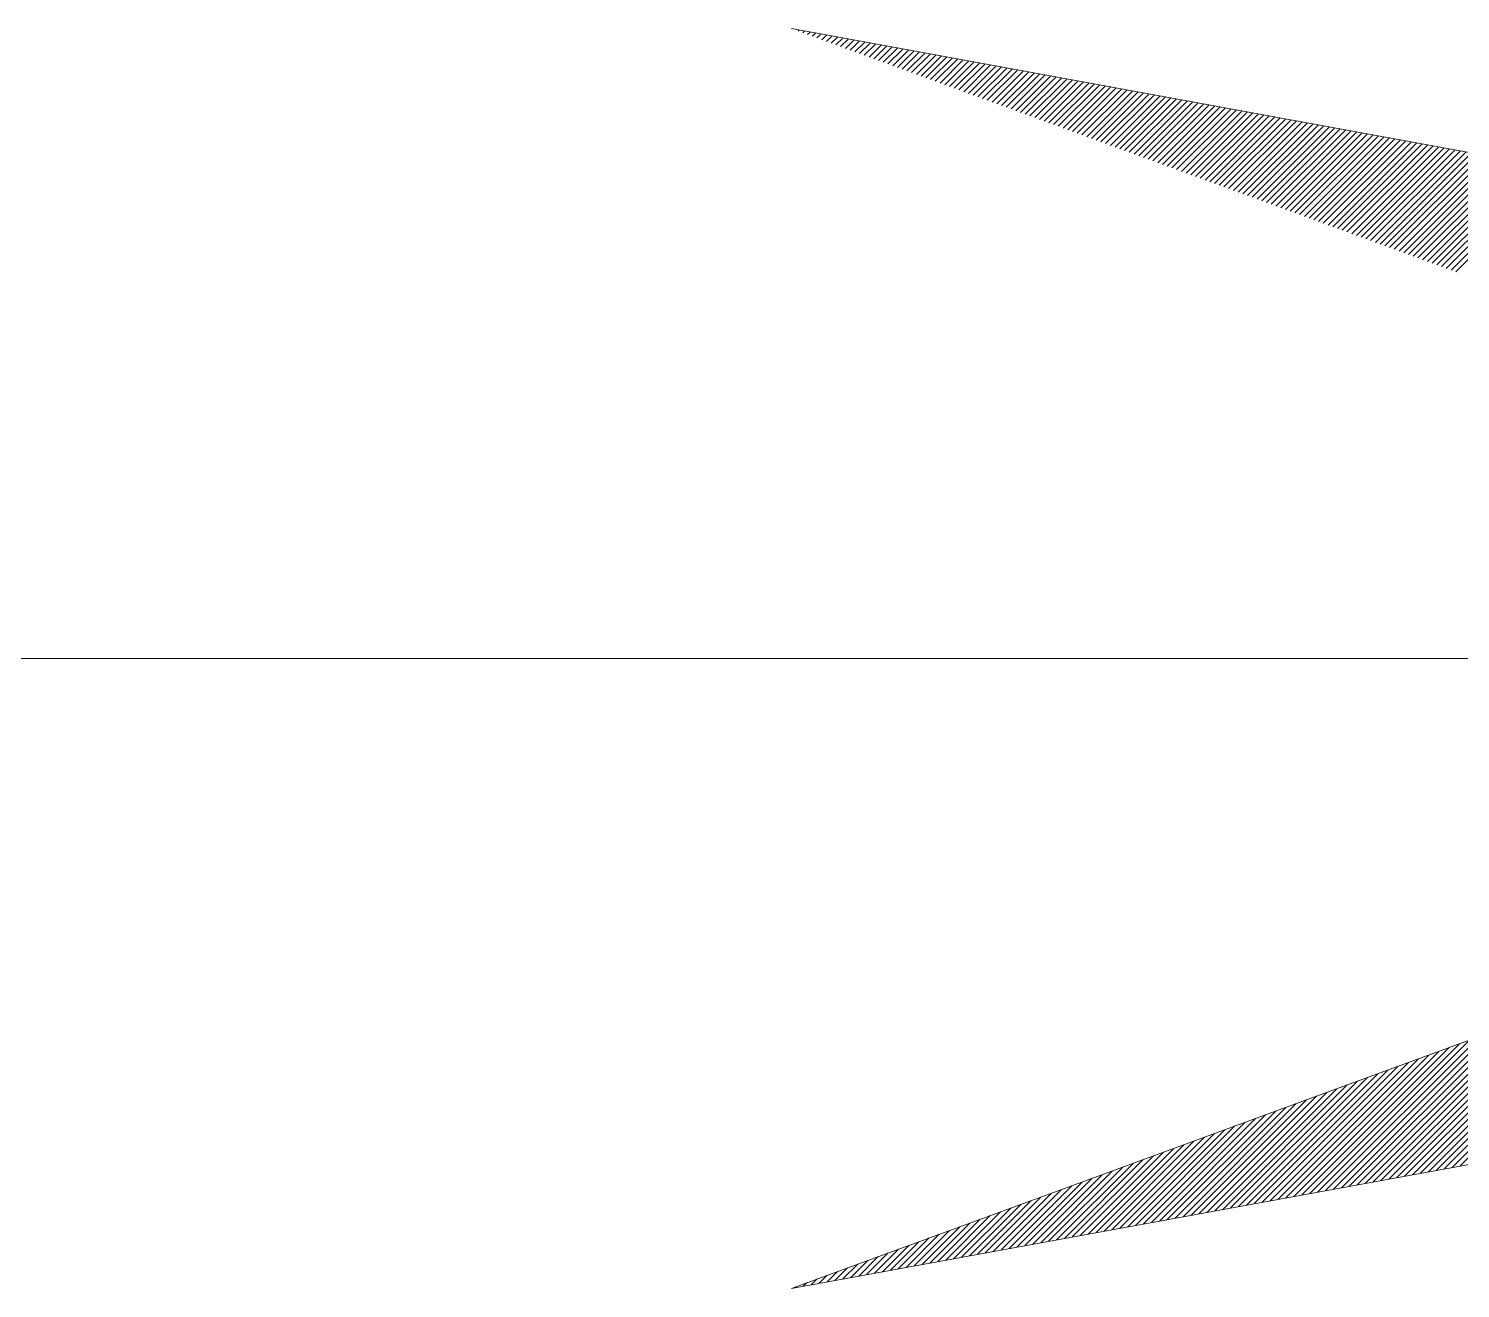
# Model space of a CAD drawing. Extents: x -1315200 to -1014507, y 2616811 to 2674779.
# Drawn here: x -1227627.47 to -1227581.59, y 2649590.75 to 2649631.12 of the extents above; entities that cross this region are included whole.
import ezdxf

# ---------------------------------------------------------------- set-up
doc = ezdxf.new("R2010")
doc.units = 0
doc.header["$LTSCALE"] = 25
doc.header["$MEASUREMENT"] = 0
doc.linetypes.add('PHANTOM2', pattern=[31.75, 15.875, -3.175, 3.175, -3.175, 3.175, -3.175])
doc.layers.get('0').update_dxf_attribs({"linetype": 'CONTINUOUS', "lineweight": 9})

msp = doc.modelspace()

# ---------------------------------------------------------------- linework, layer by layer
at = {"color": 9}
for p, q in [((-1227492.742, 2649610.938), (-1227603.026, 2649631.125)), ((-1227492.742, 2649610.938), (-1227603.026, 2649590.751)), ((-1227603.026, 2649590.751), (-1227547.884, 2649610.938))]:
    msp.add_line(p, q, dxfattribs=at)
at = {"color": 9, "linetype": 'Continuous'}
for p, q in [((-1227602.967, 2649631.103), (-1227602.958, 2649631.112)), ((-1227602.815, 2649631.047), (-1227602.783, 2649631.08)), ((-1227602.664, 2649630.992), (-1227602.608, 2649631.048)), ((-1227602.512, 2649630.936), (-1227602.432, 2649631.016)), ((-1227602.36, 2649630.881), (-1227602.257, 2649630.984)), ((-1227602.209, 2649630.825), (-1227602.082, 2649630.952)), ((-1227602.057, 2649630.77), (-1227601.907, 2649630.92)), ((-1227601.905, 2649630.714), (-1227601.732, 2649630.888)), ((-1227601.754, 2649630.659), (-1227601.557, 2649630.856)), ((-1227601.602, 2649630.603), (-1227601.382, 2649630.823)), ((-1227601.451, 2649630.548), (-1227601.207, 2649630.791)), ((-1227601.299, 2649630.492), (-1227601.032, 2649630.759)), ((-1227601.147, 2649630.437), (-1227600.856, 2649630.727)), ((-1227600.996, 2649630.381), (-1227600.681, 2649630.695)), ((-1227600.844, 2649630.326), (-1227600.506, 2649630.663)), ((-1227600.692, 2649630.27), (-1227600.331, 2649630.631)), ((-1227600.541, 2649630.215), (-1227600.156, 2649630.599)), ((-1227600.389, 2649630.159), (-1227599.981, 2649630.567)), ((-1227600.237, 2649630.104), (-1227599.806, 2649630.535)), ((-1227600.086, 2649630.048), (-1227599.631, 2649630.503)), ((-1227599.934, 2649629.992), (-1227599.456, 2649630.471)), ((-1227599.782, 2649629.937), (-1227599.281, 2649630.439)), ((-1227599.631, 2649629.881), (-1227599.105, 2649630.407)), ((-1227599.479, 2649629.826), (-1227598.93, 2649630.375)), ((-1227599.328, 2649629.77), (-1227598.755, 2649630.343)), ((-1227599.176, 2649629.715), (-1227598.58, 2649630.311)), ((-1227599.024, 2649629.659), (-1227598.405, 2649630.279)), ((-1227598.873, 2649629.604), (-1227598.23, 2649630.247)), ((-1227598.721, 2649629.548), (-1227598.055, 2649630.215)), ((-1227598.569, 2649629.493), (-1227597.88, 2649630.182)), ((-1227598.418, 2649629.437), (-1227597.705, 2649630.15)), ((-1227598.266, 2649629.382), (-1227597.53, 2649630.118)), ((-1227598.114, 2649629.326), (-1227597.354, 2649630.086)), ((-1227597.963, 2649629.271), (-1227597.179, 2649630.054)), ((-1227597.811, 2649629.215), (-1227597.004, 2649630.022)), ((-1227597.66, 2649629.16), (-1227596.829, 2649629.99)), ((-1227597.508, 2649629.104), (-1227596.654, 2649629.958)), ((-1227597.356, 2649629.049), (-1227596.479, 2649629.926)), ((-1227597.205, 2649628.993), (-1227596.304, 2649629.894)), ((-1227597.053, 2649628.938), (-1227596.129, 2649629.862)), ((-1227596.901, 2649628.882), (-1227595.954, 2649629.83)), ((-1227596.75, 2649628.827), (-1227595.779, 2649629.798)), ((-1227596.598, 2649628.771), (-1227595.603, 2649629.766)), ((-1227596.446, 2649628.716), (-1227595.428, 2649629.734)), ((-1227596.295, 2649628.66), (-1227595.253, 2649629.702)), ((-1227596.143, 2649628.605), (-1227595.078, 2649629.67)), ((-1227595.991, 2649628.549), (-1227594.903, 2649629.638)), ((-1227595.84, 2649628.494), (-1227594.728, 2649629.606)), ((-1227595.688, 2649628.438), (-1227594.553, 2649629.574)), ((-1227595.537, 2649628.383), (-1227594.378, 2649629.541)), ((-1227595.385, 2649628.327), (-1227594.203, 2649629.509)), ((-1227595.233, 2649628.272), (-1227594.028, 2649629.477)), ((-1227595.082, 2649628.216), (-1227593.852, 2649629.445)), ((-1227594.93, 2649628.161), (-1227593.677, 2649629.413)), ((-1227594.778, 2649628.105), (-1227593.502, 2649629.381)), ((-1227594.627, 2649628.05), (-1227593.327, 2649629.349)), ((-1227594.475, 2649627.994), (-1227593.152, 2649629.317)), ((-1227594.323, 2649627.939), (-1227592.977, 2649629.285)), ((-1227594.172, 2649627.883), (-1227592.802, 2649629.253)), ((-1227594.02, 2649627.827), (-1227592.627, 2649629.221)), ((-1227593.869, 2649627.772), (-1227592.452, 2649629.189)), ((-1227593.717, 2649627.716), (-1227592.276, 2649629.157)), ((-1227593.565, 2649627.661), (-1227592.101, 2649629.125)), ((-1227593.414, 2649627.605), (-1227591.926, 2649629.093)), ((-1227593.262, 2649627.55), (-1227591.751, 2649629.061)), ((-1227593.11, 2649627.494), (-1227591.576, 2649629.029)), ((-1227592.959, 2649627.439), (-1227591.401, 2649628.997)), ((-1227592.807, 2649627.383), (-1227591.226, 2649628.965)), ((-1227592.655, 2649627.328), (-1227591.051, 2649628.932)), ((-1227592.504, 2649627.272), (-1227590.876, 2649628.9)), ((-1227592.352, 2649627.217), (-1227590.701, 2649628.868)), ((-1227592.2, 2649627.161), (-1227590.525, 2649628.836)), ((-1227592.049, 2649627.106), (-1227590.35, 2649628.804)), ((-1227591.897, 2649627.05), (-1227590.175, 2649628.772)), ((-1227591.746, 2649626.995), (-1227590, 2649628.74)), ((-1227591.594, 2649626.939), (-1227589.825, 2649628.708)), ((-1227591.442, 2649626.884), (-1227589.65, 2649628.676)), ((-1227591.291, 2649626.828), (-1227589.475, 2649628.644)), ((-1227591.139, 2649626.773), (-1227589.3, 2649628.612)), ((-1227590.987, 2649626.717), (-1227589.125, 2649628.58)), ((-1227590.836, 2649626.662), (-1227588.95, 2649628.548)), ((-1227590.684, 2649626.606), (-1227588.774, 2649628.516)), ((-1227590.532, 2649626.551), (-1227588.599, 2649628.484)), ((-1227590.381, 2649626.495), (-1227588.424, 2649628.452)), ((-1227590.229, 2649626.44), (-1227588.249, 2649628.42)), ((-1227590.078, 2649626.384), (-1227588.074, 2649628.388)), ((-1227589.926, 2649626.329), (-1227587.899, 2649628.356)), ((-1227589.774, 2649626.273), (-1227587.724, 2649628.324)), ((-1227589.623, 2649626.218), (-1227587.549, 2649628.291)), ((-1227589.471, 2649626.162), (-1227587.374, 2649628.259)), ((-1227589.319, 2649626.107), (-1227587.199, 2649628.227)), ((-1227589.168, 2649626.051), (-1227587.023, 2649628.195)), ((-1227589.016, 2649625.996), (-1227586.848, 2649628.163)), ((-1227588.864, 2649625.94), (-1227586.673, 2649628.131)), ((-1227588.713, 2649625.885), (-1227586.498, 2649628.099)), ((-1227588.561, 2649625.829), (-1227586.323, 2649628.067)), ((-1227588.409, 2649625.773), (-1227586.148, 2649628.035)), ((-1227588.258, 2649625.718), (-1227585.973, 2649628.003)), ((-1227588.106, 2649625.662), (-1227585.798, 2649627.971)), ((-1227587.955, 2649625.607), (-1227585.623, 2649627.939)), ((-1227587.803, 2649625.551), (-1227585.448, 2649627.907)), ((-1227587.651, 2649625.496), (-1227585.272, 2649627.875)), ((-1227587.5, 2649625.44), (-1227585.097, 2649627.843)), ((-1227587.348, 2649625.385), (-1227584.922, 2649627.811)), ((-1227587.196, 2649625.329), (-1227584.747, 2649627.779)), ((-1227587.045, 2649625.274), (-1227584.572, 2649627.747)), ((-1227586.893, 2649625.218), (-1227584.397, 2649627.715)), ((-1227586.741, 2649625.163), (-1227584.222, 2649627.682)), ((-1227586.59, 2649625.107), (-1227584.047, 2649627.65)), ((-1227586.438, 2649625.052), (-1227583.872, 2649627.618)), ((-1227586.287, 2649624.996), (-1227583.696, 2649627.586)), ((-1227586.135, 2649624.941), (-1227583.521, 2649627.554)), ((-1227585.983, 2649624.885), (-1227583.346, 2649627.522)), ((-1227585.832, 2649624.83), (-1227583.171, 2649627.49)), ((-1227585.68, 2649624.774), (-1227582.996, 2649627.458)), ((-1227585.528, 2649624.719), (-1227582.821, 2649627.426)), ((-1227585.377, 2649624.663), (-1227582.646, 2649627.394)), ((-1227585.225, 2649624.608), (-1227582.471, 2649627.362)), ((-1227585.073, 2649624.552), (-1227582.296, 2649627.33)), ((-1227584.922, 2649624.497), (-1227582.121, 2649627.298)), ((-1227584.77, 2649624.441), (-1227581.945, 2649627.266)), ((-1227584.618, 2649624.386), (-1227581.77, 2649627.234)), ((-1227584.467, 2649624.33), (-1227581.595, 2649627.202)), ((-1227584.315, 2649624.275), (-1227581.42, 2649627.17)), ((-1227584.164, 2649624.219), (-1227581.245, 2649627.138)), ((-1227584.012, 2649624.164), (-1227581.07, 2649627.106)), ((-1227583.86, 2649624.108), (-1227580.895, 2649627.074)), ((-1227583.709, 2649624.053), (-1227580.72, 2649627.041)), ((-1227583.557, 2649623.997), (-1227580.545, 2649627.009)), ((-1227583.405, 2649623.942), (-1227580.37, 2649626.977)), ((-1227583.254, 2649623.886), (-1227580.194, 2649626.945)), ((-1227583.102, 2649623.831), (-1227580.019, 2649626.913)), ((-1227582.95, 2649623.775), (-1227579.844, 2649626.881)), ((-1227582.799, 2649623.72), (-1227579.669, 2649626.849)), ((-1227582.647, 2649623.664), (-1227579.494, 2649626.817)), ((-1227582.495, 2649623.608), (-1227579.319, 2649626.785)), ((-1227582.344, 2649623.553), (-1227579.144, 2649626.753)), ((-1227582.192, 2649623.497), (-1227578.969, 2649626.721)), ((-1227582.041, 2649623.442), (-1227578.794, 2649626.689)), ((-1227581.889, 2649623.386), (-1227578.619, 2649626.657)), ((-1227581.737, 2649623.331), (-1227578.443, 2649626.625)), ((-1227582.108, 2649594.58), (-1227576.068, 2649600.62)), ((-1227581.855, 2649594.627), (-1227575.741, 2649600.74)), ((-1227581.601, 2649594.673), (-1227575.414, 2649600.859)), ((-1227583.122, 2649594.394), (-1227577.375, 2649600.142)), ((-1227582.869, 2649594.441), (-1227577.048, 2649600.261)), ((-1227582.615, 2649594.487), (-1227576.722, 2649600.381)), ((-1227582.362, 2649594.534), (-1227576.395, 2649600.501)), ((-1227584.137, 2649594.209), (-1227578.682, 2649599.663)), ((-1227583.883, 2649594.255), (-1227578.355, 2649599.783)), ((-1227583.63, 2649594.302), (-1227578.029, 2649599.902)), ((-1227583.376, 2649594.348), (-1227577.702, 2649600.022)), ((-1227585.151, 2649594.023), (-1227579.989, 2649599.185)), ((-1227584.897, 2649594.07), (-1227579.663, 2649599.304)), ((-1227584.644, 2649594.116), (-1227579.336, 2649599.424)), ((-1227584.39, 2649594.162), (-1227579.009, 2649599.544)), ((-1227586.165, 2649593.838), (-1227581.297, 2649598.706)), ((-1227585.912, 2649593.884), (-1227580.97, 2649598.826)), ((-1227585.658, 2649593.93), (-1227580.643, 2649598.945)), ((-1227585.404, 2649593.977), (-1227580.316, 2649599.065)), ((-1227587.179, 2649593.652), (-1227582.604, 2649598.228)), ((-1227586.926, 2649593.698), (-1227582.277, 2649598.347)), ((-1227586.672, 2649593.745), (-1227581.95, 2649598.467)), ((-1227586.419, 2649593.791), (-1227581.623, 2649598.587)), ((-1227587.94, 2649593.513), (-1227583.584, 2649597.869)), ((-1227587.687, 2649593.559), (-1227583.257, 2649597.988)), ((-1227587.433, 2649593.605), (-1227582.93, 2649598.108)), ((-1227588.954, 2649593.327), (-1227584.891, 2649597.39)), ((-1227588.701, 2649593.373), (-1227584.564, 2649597.51)), ((-1227588.447, 2649593.42), (-1227584.238, 2649597.629)), ((-1227588.194, 2649593.466), (-1227583.911, 2649597.749)), ((-1227589.969, 2649593.141), (-1227586.198, 2649596.912)), ((-1227589.715, 2649593.188), (-1227585.871, 2649597.031)), ((-1227589.462, 2649593.234), (-1227585.545, 2649597.151)), ((-1227589.208, 2649593.281), (-1227585.218, 2649597.271)), ((-1227590.983, 2649592.956), (-1227587.505, 2649596.433)), ((-1227590.729, 2649593.002), (-1227587.179, 2649596.553)), ((-1227590.476, 2649593.048), (-1227586.852, 2649596.672)), ((-1227590.222, 2649593.095), (-1227586.525, 2649596.792)), ((-1227591.997, 2649592.77), (-1227588.813, 2649595.955)), ((-1227591.744, 2649592.816), (-1227588.486, 2649596.074)), ((-1227591.49, 2649592.863), (-1227588.159, 2649596.194)), ((-1227591.237, 2649592.909), (-1227587.832, 2649596.314)), ((-1227593.011, 2649592.584), (-1227590.12, 2649595.476)), ((-1227592.758, 2649592.631), (-1227589.793, 2649595.596)), ((-1227592.504, 2649592.677), (-1227589.466, 2649595.715)), ((-1227592.251, 2649592.724), (-1227589.139, 2649595.835)), ((-1227594.026, 2649592.399), (-1227591.427, 2649594.998)), ((-1227593.772, 2649592.445), (-1227591.1, 2649595.117)), ((-1227593.519, 2649592.492), (-1227590.773, 2649595.237)), ((-1227593.265, 2649592.538), (-1227590.446, 2649595.357)), ((-1227594.786, 2649592.259), (-1227592.407, 2649594.639)), ((-1227594.533, 2649592.306), (-1227592.08, 2649594.758)), ((-1227594.279, 2649592.352), (-1227591.754, 2649594.878)), ((-1227595.801, 2649592.074), (-1227593.714, 2649594.16)), ((-1227595.547, 2649592.12), (-1227593.388, 2649594.28)), ((-1227595.294, 2649592.167), (-1227593.061, 2649594.399)), ((-1227595.04, 2649592.213), (-1227592.734, 2649594.519)), ((-1227596.815, 2649591.888), (-1227595.021, 2649593.682)), ((-1227596.561, 2649591.935), (-1227594.695, 2649593.801)), ((-1227596.308, 2649591.981), (-1227594.368, 2649593.921)), ((-1227596.054, 2649592.027), (-1227594.041, 2649594.041)), ((-1227597.829, 2649591.703), (-1227596.329, 2649593.203)), ((-1227597.576, 2649591.749), (-1227596.002, 2649593.323)), ((-1227597.322, 2649591.795), (-1227595.675, 2649593.442)), ((-1227597.069, 2649591.842), (-1227595.348, 2649593.562)), ((-1227598.843, 2649591.517), (-1227597.636, 2649592.725)), ((-1227598.59, 2649591.563), (-1227597.309, 2649592.844)), ((-1227598.336, 2649591.61), (-1227596.982, 2649592.964)), ((-1227598.083, 2649591.656), (-1227596.655, 2649593.084)), ((-1227599.858, 2649591.331), (-1227598.943, 2649592.246)), ((-1227599.604, 2649591.378), (-1227598.616, 2649592.366)), ((-1227599.351, 2649591.424), (-1227598.289, 2649592.485)), ((-1227599.097, 2649591.47), (-1227597.962, 2649592.605)), ((-1227600.618, 2649591.192), (-1227599.923, 2649591.887)), ((-1227600.365, 2649591.238), (-1227599.596, 2649592.007)), ((-1227600.111, 2649591.285), (-1227599.27, 2649592.127)), ((-1227601.633, 2649591.006), (-1227601.23, 2649591.409)), ((-1227601.379, 2649591.053), (-1227600.904, 2649591.528)), ((-1227601.126, 2649591.099), (-1227600.577, 2649591.648)), ((-1227600.872, 2649591.146), (-1227600.25, 2649591.768)), ((-1227602.647, 2649590.821), (-1227602.537, 2649590.93)), ((-1227602.393, 2649590.867), (-1227602.211, 2649591.05)), ((-1227602.14, 2649590.913), (-1227601.884, 2649591.169)), ((-1227601.886, 2649590.96), (-1227601.557, 2649591.289)), ((-1227602.901, 2649590.774), (-1227602.864, 2649590.811))]:
    msp.add_line(p, q, dxfattribs=at)
at = {"color": 9, "linetype": 'PHANTOM2'}
msp.add_line((-1227722.291, 2649610.938), (-1227410.571, 2649610.938), dxfattribs=at)

doc.saveas('drawing.dxf')
